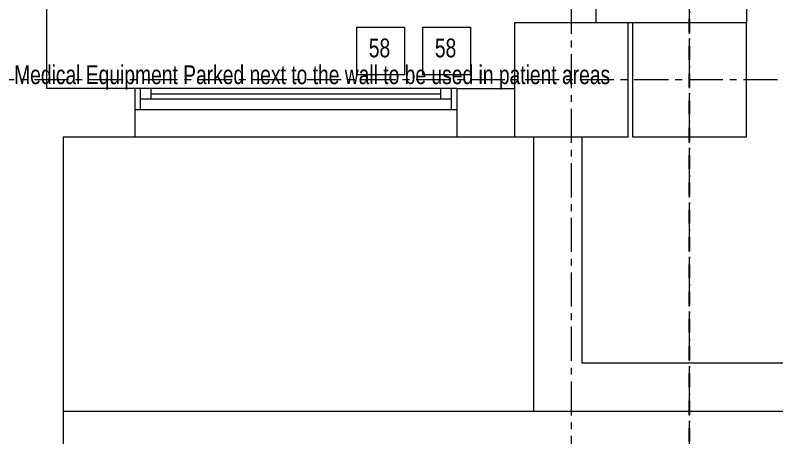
# Model space of a CAD drawing. Header units: millimetres. Extents: x 26027 to 581921, y 7230 to 233891.
# Drawn here: x 477658 to 481205, y 126278 to 128246 of the extents above; entities that cross this region are included whole.
import ezdxf

# ---------------------------------------------------------------- set-up
doc = ezdxf.new("R2010")
doc.units = ezdxf.units.MM
doc.header["$LTSCALE"] = 5
for name, pattern in [('CENTER', [50.8, 31.75, -6.35, 6.35, -6.35]), ('DASHDOT', [25.4, 12.7, -6.35, 0, -6.35]), ('HIDDEN2', [0.1875, 0.125, -0.0625])]:
    doc.linetypes.add(name, pattern=pattern)
for name, color, linetype, lineweight in [('Aluminum', 7, 'Continuous', 5), ('Medical Equipment and Furniture', 163, 'Continuous', 0), ('Proj', 7, 'HIDDEN2', 5), ('Structure', 20, 'Continuous', 5), ('Walls', 32, 'Continuous', 5)]:
    doc.layers.add(name, color=color, linetype=linetype, lineweight=lineweight)
doc.layers.add('axes', color=9, linetype='Continuous')
doc.styles.add('X3G_ENTITY_257CFD', font='swisscl.ttf', dxfattribs={"height": 200})

msp = doc.modelspace()

# ---------------------------------------------------------------- linework, layer by layer
at = {"layer": 'Aluminum'}
for p, q in [((479715.8, 127905.3, 2.4), (478215.8, 127905.3, 2.4)), ((478240.8, 127805.3, 7.1), (478240.8, 127905.3, 7.1)), ((478290.8, 127855.3, 7.1), (478290.8, 127905.3, 7.1)), ((479640.8, 127855.3, 7.1), (479640.8, 127905.3, 7.1)), ((479690.8, 127805.3, 7.1), (479690.8, 127905.3, 7.1)), ((479690.8, 127855.3, 7.1), (478240.8, 127855.3, 7.1)), ((478290.8, 127880.3, 7.1), (479640.8, 127880.3, 7.1)), ((479715.8, 127805.3, 2.4), (478215.8, 127805.3, 2.4))]:
    msp.add_line(p, q, dxfattribs=at)
at = {"layer": 'axes', "linetype": 'CENTER', "lineweight": 0}
for p, q in [((480248.8, 120285.6, 0), (480248.8, 230811.1, 0)), ((480798.8, 120285.6, 0), (480798.8, 230811.1, 0)), ((581030.5, 127945.3, 2.4), (449113.3, 127945.3, 2.4))]:
    msp.add_line(p, q, dxfattribs=at)
at = {"layer": 'axes', "linetype": 'DASHDOT'}
msp.add_line((480798.8, 120285.6, 0), (480798.8, 230811.1, 0), dxfattribs=at)
at = {"layer": 'Medical Equipment and Furniture'}
for points, elevation in [([(481063.8, 132210.3), (481063.8, 128210.3), (480363.8, 128210.3), (480363.8, 132210.3), (481063.8, 132210.3)], 1.2), ([(479249.6, 128190.7), (479471.6, 128190.7), (479471.6, 127968.7), (479249.6, 127968.7), (479249.6, 128190.7)], 0), ([(479557.4, 128190.7), (479779.4, 128190.7), (479779.4, 127968.7), (479557.4, 127968.7), (479557.4, 128190.7)], 0)]:
    msp.add_lwpolyline(points, dxfattribs=dict(at, elevation=elevation))
at = {"layer": 'Proj'}
msp.add_line((478215.8, 127680.3, 2.4), (479715.8, 127680.3, 2.4), dxfattribs=at)
at = {"layer": 'Proj', "elevation": 2.4}
msp.add_lwpolyline([(480088.6, 126400.3), (477880.8, 126400.3)], dxfattribs=at)
at = {"layer": 'Structure', "elevation": 1.2}
for points in [[(479983.8, 127680.3), (480513.8, 127680.3), (480513.8, 128210.3), (479983.8, 128210.3)], [(480533.8, 127680.3), (481063.8, 127680.3), (481063.8, 128210.3), (480533.8, 128210.3)]]:
    msp.add_lwpolyline(points, close=True, dxfattribs=at)
at = {"layer": 'Walls'}
for p, q in [((477805.8, 127905.3, 2.4), (477805.8, 133530.3, 2.4)), ((478215.8, 127905.3, 2.4), (477805.8, 127905.3, 2.4)), ((478215.8, 127905.3, 2.4), (478215.8, 127680.3, 2.4)), ((479715.8, 127905.3, 1.2), (479983.8, 127905.3, 1.2)), ((479715.8, 127905.3, 2.4), (479715.8, 127680.3, 2.4)), ((477880.8, 127680.3, 2.4), (478215.8, 127680.3, 2.4)), ((477880.8, 127680.3, 2.4), (477880.8, 122050.3, 2.4)), ((479715.8, 127680.3, 2.4), (479983.8, 127680.3, 1.2)), ((480073.6, 126400.3, 2.4), (480073.6, 127680.3, 2.4)), ((480298.6, 126625.3, 2.4), (480298.6, 127680.3, 2.4)), ((482233.8, 126625.3), (480298.6, 126625.3, 2.4)), ((482233.8, 126400.3), (480073.6, 126400.3, 2.4)), ((481083.8, 126400.3), (481068.8, 126400.3))]:
    msp.add_line(p, q, dxfattribs=at)

# ---------------------------------------------------------------- texts
at = {"layer": 'Medical Equipment and Furniture', "char_height": 87.47, "width": 82.543, "attachment_point": 2, "style": 'X3G_ENTITY_257CFD'}
for insert in [(479354.8, 128137.4, 0), (479662.6, 128137.4, 0)]:
    msp.add_mtext('58', dxfattribs=dict(at, insert=insert))
at = {"layer": 'Medical Equipment and Furniture', "color": 1, "insert": (479041.1, 128012.6, 0), "char_height": 87.473, "width": 3260.537, "attachment_point": 2, "style": 'X3G_ENTITY_257CFD'}
msp.add_mtext('Medical Equipment Parked next to the wall to be used in patient areas', dxfattribs=at)

doc.saveas('drawing.dxf')
